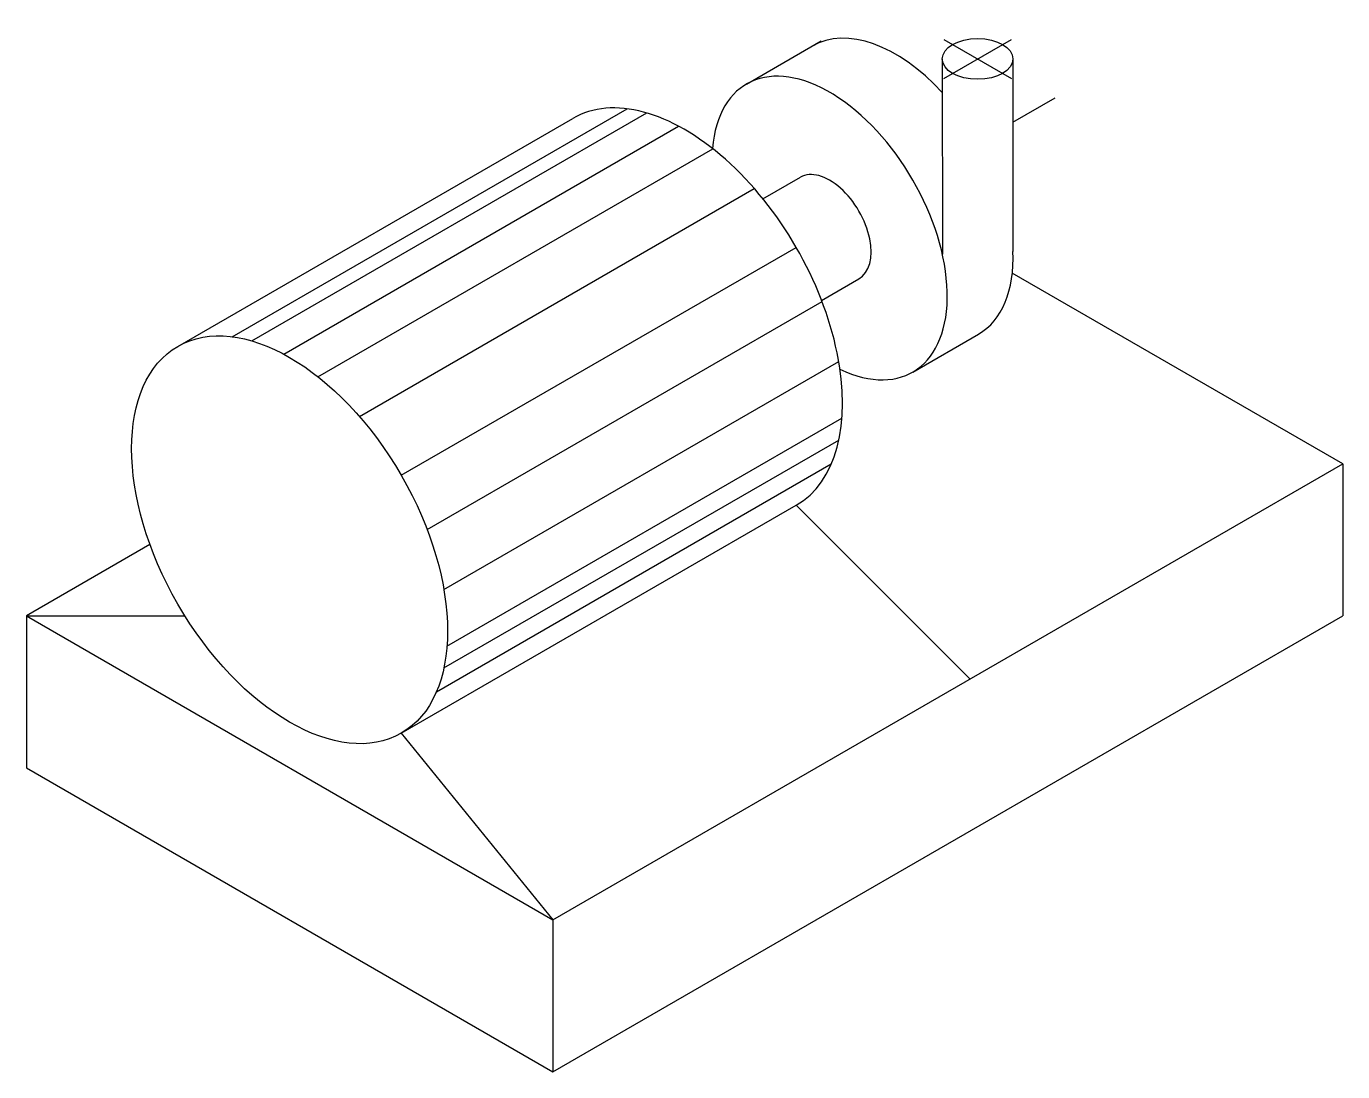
# Model space of a CAD drawing. Header units: millimetres. Extents: x -9803.503 to -9802.637, y -21.797 to -21.109.
import ezdxf

# ---------------------------------------------------------------- set-up
doc = ezdxf.new("R2010")
doc.units = ezdxf.units.MM
doc.linetypes.add('CENTER2', pattern=[1.125, 0.75, -0.125, 0.125, -0.125])
doc.layers.add('Tub_iso_componentes', color=2, linetype='Continuous')
doc.layers.add('Tub_iso_equipamentos', color=3, linetype='Continuous')

msp = doc.modelspace()

# ---------------------------------------------------------------- linework, layer by layer
at = {"layer": 'Tub_iso_componentes', "color": 1, "linetype": 'CENTER2'}
for p, q in [((-9802.89915, -21.1173), (-9802.85467, -21.14298)), ((-9802.89915, -21.14298), (-9802.85467, -21.1173)), ((-9802.85366, -21.17179), (-9802.82587, -21.15574))]:
    msp.add_line(p, q, dxfattribs=at)
at = {"layer": 'Tub_iso_equipamentos'}
for p, q in [((-9803.02895, -21.14665), (-9802.97974, -21.11823)), ((-9802.90016, -21.13014), (-9802.90011, -21.25867)), ((-9802.85366, -21.13013), (-9802.85366, -21.25675)), ((-9803.40305, -21.31927), (-9803.14325, -21.16927)), ((-9803.01812, -21.22223), (-9802.99352, -21.20802)), ((-9802.97958, -21.289), (-9802.95497, -21.27479)), ((-9802.63675, -21.39655), (-9802.85409, -21.27107)), ((-9802.91954, -21.33616), (-9802.87624, -21.31116)), ((-9803.15636, -21.69655), (-9802.63675, -21.39655)), ((-9802.63675, -21.39655), (-9802.63675, -21.49655)), ((-9803.25608, -21.57383), (-9802.99628, -21.42383)), ((-9802.99628, -21.42383), (-9802.88198, -21.53813)), ((-9803.42144, -21.4496), (-9803.50277, -21.49655)), ((-9803.50277, -21.49655), (-9803.15636, -21.69655)), ((-9803.50277, -21.49655), (-9803.50277, -21.59655)), ((-9803.50277, -21.49655), (-9803.3985, -21.49655)), ((-9803.15636, -21.79655), (-9802.63675, -21.49655)), ((-9803.25608, -21.57383), (-9803.15636, -21.69655)), ((-9803.50277, -21.59655), (-9803.15636, -21.79655)), ((-9803.15636, -21.69655), (-9803.15636, -21.79655))]:
    msp.add_line(p, q, dxfattribs=at)
at = {"layer": 'Tub_iso_equipamentos', "color": 1}
for p, q in [((-9803.36731, -21.31296), (-9803.1075, -21.16296)), ((-9803.35434, -21.31571), (-9803.09453, -21.16571)), ((-9803.33347, -21.32439), (-9803.07366, -21.17439)), ((-9803.31096, -21.33924), (-9803.05115, -21.18924)), ((-9803.28365, -21.36541), (-9803.02384, -21.21541)), ((-9803.25608, -21.40413), (-9802.99628, -21.25413)), ((-9803.23907, -21.43981), (-9802.97926, -21.28981)), ((-9803.2281, -21.47923), (-9802.96829, -21.32923)), ((-9803.22602, -21.51653), (-9802.96621, -21.36653)), ((-9803.22807, -21.53092), (-9802.96826, -21.38092)), ((-9803.23298, -21.5466), (-9802.97317, -21.3966))]:
    msp.add_line(p, q, dxfattribs=at)
at = {"layer": 'Tub_iso_equipamentos'}
for centre, major_axis, start_param, end_param in [((-9802.93094, -21.21641), (0.05471, -0.09476), 1.946834, 3.141593), ((-9802.97425, -21.24141), (0.05471, -0.09476), 5.58524, 10.122723), ((-9803.06976, -21.29655), (0.07348, -0.12728), 0, 3.141593), ((-9802.97425, -21.24141), (0.01927, -0.03338), 0, 3.141593), ((-9802.93094, -21.21641), (0.05471, -0.09476), 0, 0.833262)]:
    msp.add_ellipse(centre, major_axis=major_axis, ratio=0.57735, start_param=start_param, end_param=end_param, dxfattribs=at)
for centre, major_axis in [((-9802.87691, -21.13014), (-0.02325, 0)), ((-9803.32957, -21.44655), (0.07348, -0.12728))]:
    msp.add_ellipse(centre, major_axis=major_axis, ratio=0.57735, dxfattribs=at)

doc.saveas('drawing.dxf')
